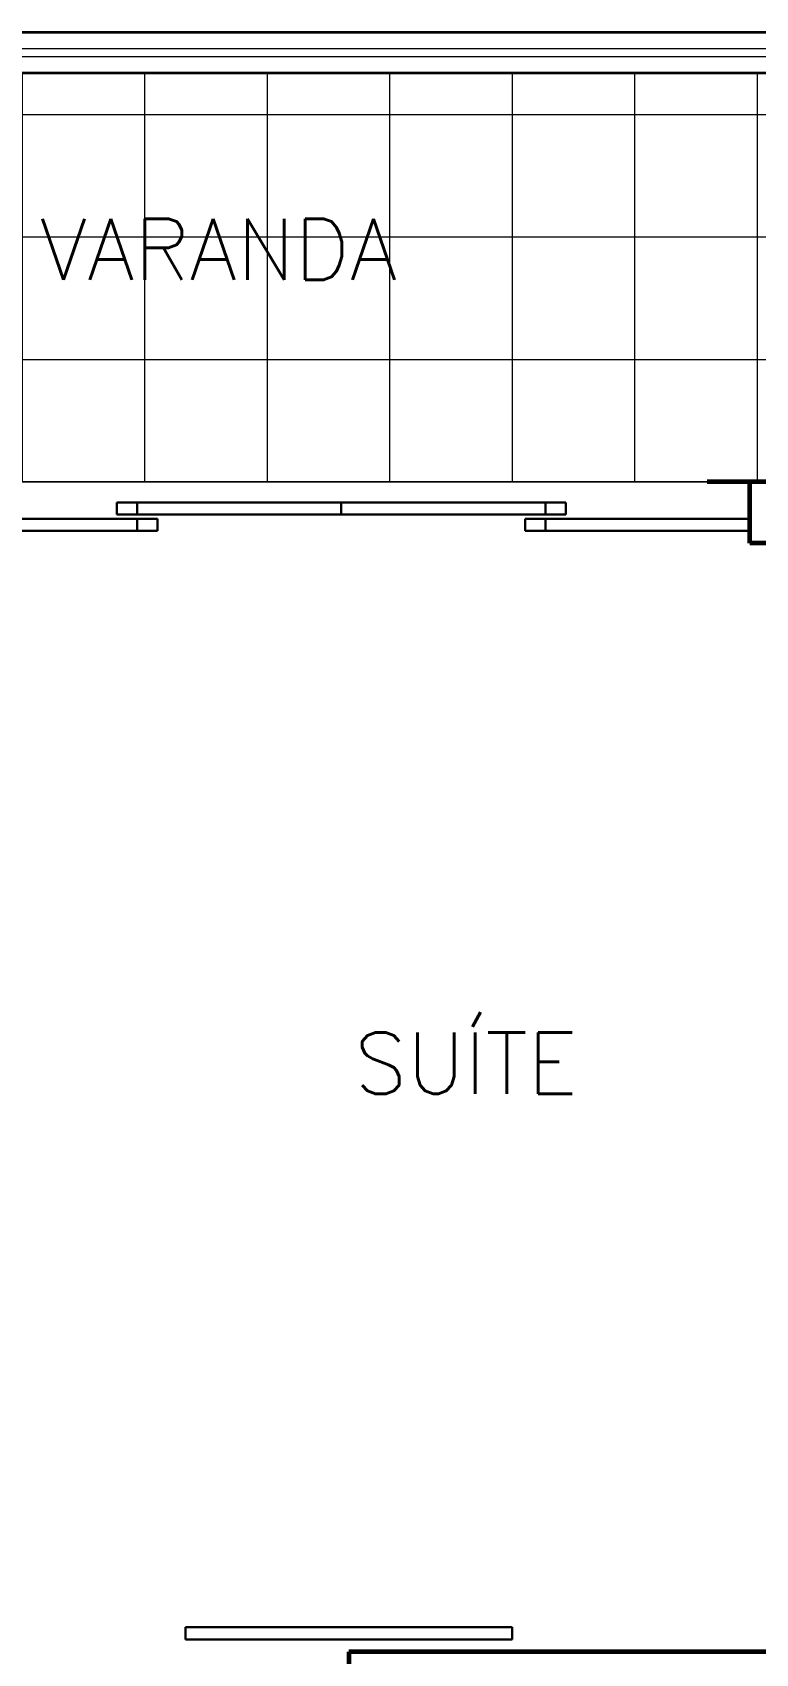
# Model space of a CAD drawing. Header units: millimetres. Extents: x 1127 to 14330, y -137 to 7568.
# Drawn here: x 12491.6 to 12668.7, y 6910 to 7307 of the extents above; entities that cross this region are included whole.
import ezdxf

# ---------------------------------------------------------------- set-up
doc = ezdxf.new("R2010")
doc.units = ezdxf.units.MM
doc.header["$LTSCALE"] = 0.01
for name, color, linetype, lineweight in [('0.05', 8, 'Continuous', 5), ('0.13', 6, 'Continuous', 13), ('0.20', 7, 'Continuous', 20), ('0.35', 150, 'Continuous', 35), ('0.60', 4, 'Continuous', 60)]:
    doc.layers.add(name, color=color, linetype=linetype, lineweight=lineweight)
doc.styles.add('ROMANS', font='romans.shx')

msp = doc.modelspace()

# ---------------------------------------------------------------- hatches: boundary and pattern name
at = {"layer": '0.05'}
h = msp.add_hatch(dxfattribs=at)
h.set_pattern_fill('_USER,_O', color=256, scale=30, double=1, pattern_type=0)
h.set_pattern_definition([(0, (12159.09084235119, 7196.938455098454), (0, 30), []), (90, (12159.09084235119, 7196.938455098454), (-30, 1.836909530733566e-15), [])])
h.paths.add_polyline_path([(12159.09084235119, 7297.049144089746), (12159.09084235119, 7196.938455098454), (12462.59084236764, 7196.938455098454), (12564.90029327851, 7196.938455098454), (12564.90029327848, 7297.049144089804)])
h.paths.add_polyline_path([(12445.37267137667, 7227.981208427896, -1), (12402.35622736727, 7227.981208427896, -1)], flags=16)
h.paths.add_polyline_path([(12440.95549429665, 7229.975237723906, -0.01046431144651391), (12441.02396273243, 7229.258342204324), (12424.58918199157, 7228.035148215582), (12423.51819828997, 7210.777718094847, -0.01046431144651788), (12422.79864733185, 7210.807273658516), (12423.86444937196, 7227.981208427896), (12406.70493601149, 7226.704074651469, -0.01046431144651769), (12406.66652495813, 7227.423207256536), (12423.90946355672, 7228.706550136179), (12424.93025141211, 7245.155143197262, -0.01046431144651468), (12425.64793546301, 7245.095504989964), (12424.63419617631, 7228.76048992385)], flags=0)
h.paths.add_polyline_path([(12390.19602313913, 7246.111830659953), (12390.21300450599, 7208.611834504816, -0.4142135623731021), (12383.96583537461, 7202.359004917802), (12346.46583921945, 7202.34202355094, -0.4142135623730602), (12340.21300963245, 7208.58919268231), (12340.19602826559, 7246.089188837475, -0.4142135623731236), (12346.44319739698, 7252.342018424475), (12383.94319355211, 7252.358999791337, -0.4142135623730985)], flags=16)
h.paths.add_polyline_path([(12389.57102320321, 7246.111547637178), (12389.58800457008, 7208.611551482027, -0.4142135623730951), (12383.96555235183, 7202.98400485373), (12346.46555619668, 7202.967023486854, -0.4142135623730954), (12340.83800956837, 7208.589475705099), (12340.82102820151, 7246.08947186025, -0.4142135623730952), (12346.44348041975, 7251.717018488562), (12383.9434765749, 7251.733999855423, -0.414213562373098)], flags=0)
h.paths.add_polyline_path([(12280.84084236043, 7208.757668979131, 0.01504379337380689), (12280.84084236043, 7208.381659241699)], flags=0)
h.paths.add_polyline_path([(12330.82102820151, 7246.08947186025), (12330.83800956837, 7208.589475705099, -0.4142135623731018), (12324.59084043698, 7202.336646118085), (12287.09084428183, 7202.319664751223, -0.4142135623730602), (12280.83801469485, 7208.566833882607), (12280.82103332796, 7246.066830037758, -0.4142135623731236), (12287.06820245934, 7252.319659624758), (12324.56819861449, 7252.336640991634, -0.4142135623730941)], flags=16)
h.paths.add_polyline_path([(12270.83801469483, 7208.566833882607), (12270.82103332796, 7246.066830037758, 0.3988986573190904), (12264.89661876083, 7252.305513612169), (12227.07103781361, 7252.297018443089, 0.3910754600659105), (12220.84084748587, 7246.544239199109), (12220.84084748587, 7208.359017452574, 0.3903323662588007), (12226.76233612825, 7202.305513612169), (12264.58801533564, 7202.314003654785, 0.4143462013233901)], flags=0)
h.paths.add_polyline_path([(12270.82103332796, 7246.066830037758), (12270.83801469483, 7208.566833882607, -0.4142135623731021), (12264.59084556346, 7202.314004295607), (12227.0908494083, 7202.297022928731, -0.4142135623730616), (12220.8380198213, 7208.544192060101), (12220.82103845442, 7246.044188215266, -0.4142135623731231), (12227.06820758581, 7252.297017802281), (12264.56820374096, 7252.313999169142, -0.4142135623730876)], flags=16)
h.paths.add_polyline_path([(12209.32489130599, 7227.981208427896, -1), (12166.3084472966, 7227.981208427896, -1)], flags=16)
h.paths.add_polyline_path([(12205.01459371514, 7227.423207256536, -0.01046431144651782), (12204.97618266178, 7226.704074651469), (12187.81666930129, 7227.981208427896), (12188.88247134144, 7210.807273658516, -0.01046431144650506), (12188.1629203833, 7210.777718094832), (12187.09193668171, 7228.035148215582), (12170.65715594082, 7229.258342204324, -0.010464311446522), (12170.7256243766, 7229.975237723906), (12187.04692249696, 7228.76048992385), (12186.03318321027, 7245.095504989964, -0.01046431144652762), (12186.75086726117, 7245.155143197262), (12187.77165511656, 7228.706550136179)], flags=0)
h.paths.add_polyline_path([(12564.90029327848, 7297.049144089804), (12564.90029327851, 7196.938455098454), (12667.20974418936, 7196.938455098454), (12960.09084235094, 7196.938455098454), (12960.09084235097, 7297.049144089848)])
h.paths.add_polyline_path([(12868.4416136106, 7254.176139243471), (12868.4416136106, 7251.575328605759), (12866.3583786348, 7251.575328605759, -0.0133904507505568), (12867.06790990208, 7249.775328605756), (12870.2416136106, 7249.775328605756), (12870.2416136106, 7253.487084305656, -0.01667556259200528)], flags=16)
h.paths.add_polyline_path([(12835.93459443425, 7266.786741113508, -0.05087976756587093), (12843.24161361063, 7267.415090873343), (12843.24161361063, 7274.017246199379, -0.02971326704813212), (12840.86911646849, 7277.591837182816, -0.01798284678473921), (12843.24161361063, 7276.533178687096), (12843.24161361063, 7276.775328605741), (12849.32574834541, 7276.775328605741, -0.02017247723260082), (12848.92073381551, 7279.071134933009, -0.02693273837537253), (12851.02093976183, 7276.775328605741), (12857.63034285755, 7276.775328605741, -0.03756306169456179), (12859.39450271189, 7280.736950745879, -0.01718417760462565), (12859.65611139394, 7278.768122461071, -0.04218311379608325), (12862.74051216673, 7284.01385839736, -0.05029297246992281), (12862.33583774869, 7276.775328605741), (12870.2416136106, 7276.775328605741), (12870.2416136106, 7276.4744603523, -0.01890300499148957), (12872.73337223245, 7277.591837182816, -0.03108157614891648), (12870.2416136106, 7273.859744190166), (12870.2416136106, 7267.41299869222, -0.05170731058305857), (12877.66789426668, 7266.786741113508, -0.05175710699498944), (12870.71194310798, 7264.091737494236, 0.0893830059387944), (12860.50222682474, 7265.021430876019, 0.1232053462817722), (12872.73337223245, 7277.591837182816, 0.1247770415179068), (12858.40722880991, 7267.102131875494, -0.03260704242555225), (12857.02363829729, 7263.599710540031), (12857.1636581498, 7263.335368151515), (12856.41905924033, 7263.48858712666, 0.1351340504772305), (12863.30074063443, 7249.775328605756), (12857.58740461781, 7249.775328605756, -0.02596694781903631), (12856.76312324335, 7246.890684920261, -0.02596694781903719), (12855.93884186889, 7249.775328605756), (12849.43780604532, 7249.775328605756, -0.0380413732434937), (12845.40387287422, 7246.051913598058, -0.02694595422752588), (12846.53457879885, 7249.775328605756), (12843.24161361063, 7249.775328605756), (12843.24161361063, 7254.93968810013, -0.009272950805996265), (12842.20003543957, 7254.686182499339, -0.01370466385594053), (12843.24161361063, 7255.879759710442), (12843.24161361063, 7263.99790218455, -0.0542787220652153)], flags=16)
h.paths.add_polyline_path([(12876.87141717401, 7244.801684689519, -0.05087976756587206), (12891.4854555268, 7246.058384209173), (12891.4854555268, 7259.262694861274, -0.02971326704812439), (12886.74046124249, 7266.411876828133, -0.01798284678473314), (12891.4854555268, 7264.294559836693), (12891.4854555268, 7264.77885967397), (12903.65372499636, 7264.77885967397, -0.02017247723259984), (12902.84369593655, 7269.370472328505, -0.0269327383753734), (12907.04410782919, 7264.77885967397), (12920.26291402063, 7264.77885967397, -0.03756306169456323), (12923.79123372928, 7272.702103954245, -0.01718417760462543), (12924.31445109341, 7268.76444738463, -0.04218311379607788), (12930.48325263898, 7279.255919257223, -0.05029297246991928), (12929.67390380289, 7264.77885967397), (12945.48545552674, 7264.77885967397), (12945.48545552674, 7264.177123167101, -0.01890300499148029), (12950.46897277042, 7266.411876828133, -0.03108157614890512), (12945.48545552674, 7258.947690842833), (12945.48545552674, 7246.054199846956, -0.0517073105830605), (12960.3380168389, 7244.801684689519, -0.051757106994994), (12946.42611452146, 7239.41167745096, -0.02846592313701187), (12952.65643478616, 7237.305320646235, -0.03176912834993421), (12945.48545552674, 7235.746455061366), (12945.48545552674, 7218.60242964499, -0.002698627171768898), (12945.83250545041, 7218.083855019824, -0.001586016992726257), (12945.48545552674, 7218.202371073799), (12945.48545552674, 7210.778859674014), (12939.1380481097, 7210.778859674014, -0.02694595422751996), (12941.39945995892, 7203.332029658617, -0.03609743309921851), (12933.71538383636, 7210.369558009057, -0.009353567379525213), (12934.0449415358, 7208.232211745169, -0.01526023802428897), (12931.60370957438, 7210.778859674014), (12920.17703754113, 7210.778859674014, -0.02596694781903836), (12918.52847479223, 7205.009572303024, -0.02596694781903975), (12916.87991204331, 7210.778859674014), (12903.87784039616, 7210.778859674014, -0.03804137324349061), (12895.80997405398, 7203.332029658617, -0.02694595422752244), (12898.07138590321, 7210.778859674014), (12891.4854555268, 7210.778859674014), (12891.4854555268, 7221.107578662763, -0.009272950805997332), (12889.40229918467, 7220.600567461166, -0.01370466385594213), (12891.4854555268, 7222.987721883372), (12891.4854555268, 7239.224006831588, -0.05427872206521426)])
h.paths.add_polyline_path([(12917.5667931818, 7239.145105391071), (12917.86775081349, 7238.199737683943), (12919.32954460513, 7237.898938765517), (12918.82405508774, 7238.853248486572), (12919.11457486823, 7239.102134188608), (12918.72762934178, 7240.004530442675), (12918.16870844516, 7239.402932856436)], flags=16)

# ---------------------------------------------------------------- linework, layer by layer
at = {"color": 7, "lineweight": 30}
for p, q in [((12622.20974418934, 7191.938455098832), (12512.20974418931, 7191.938455098454)), ((12512.20974418936, 7188.938455098629), (12512.20974418931, 7191.938455098425)), ((12517.20974418934, 7188.938455098629), (12517.20974418931, 7191.938455098454)), ((12622.20974418934, 7191.938455099211), (12567.2097441894, 7191.938455099153)), ((12567.20974418936, 7191.938455098658), (12567.20974418934, 7188.938455098629)), ((12567.20974418934, 7191.938455098658), (12567.20974418934, 7188.938455098629)), ((12617.20974418934, 7188.938455098629), (12617.20974418934, 7191.938455099153)), ((12622.20974418934, 7188.938455098629), (12622.20974418934, 7191.938455098774)), ((12467.20974418936, 7187.938455098658), (12517.20974418936, 7187.938455098658)), ((12517.20974418934, 7188.938455098629), (12512.20974418936, 7188.938455098629)), ((12567.20974418934, 7188.938455098629), (12517.20974418934, 7188.938455098629)), ((12517.20974418936, 7187.938455098658), (12517.20974418936, 7184.938455098629)), ((12517.20974418936, 7187.938455098658), (12522.20974418936, 7187.938455098658)), ((12522.20974418936, 7187.938455098658), (12522.20974418936, 7184.938455098629)), ((12567.20974418934, 7188.938455098629), (12617.20974418934, 7188.938455098629)), ((12617.20974418936, 7187.9384550986), (12612.20974418936, 7187.9384550986)), ((12612.20974418936, 7187.9384550986), (12612.20974418936, 7184.9384550986)), ((12617.20974418934, 7188.938455098629), (12622.20974418934, 7188.938455098629)), ((12667.20974418936, 7187.9384550986), (12617.20974418936, 7187.9384550986)), ((12617.20974418936, 7187.9384550986), (12617.20974418936, 7184.9384550986)), ((12517.20974418936, 7184.938455098629), (12467.20974418936, 7184.9384550986)), ((12522.20974418936, 7184.938455098629), (12517.20974418936, 7184.938455098629)), ((12612.20974418936, 7184.9384550986), (12617.20974418936, 7184.9384550986)), ((12617.20974418936, 7184.9384550986), (12667.20974418936, 7184.938455098716)), ((12529.09084235091, 6913.438455098105), (12529.09084235091, 6916.438455098105)), ((12609.09084235088, 6916.438455098134), (12529.09084235091, 6916.438455098134)), ((12529.09084235091, 6913.438455098105), (12609.09084235088, 6913.438455098105)), ((12609.09084235088, 6916.438455098134), (12609.09084235088, 6913.438455098105))]:
    msp.add_line(p, q, dxfattribs=at)
at = {"layer": '0.13'}
msp.add_line((12667.20974418936, 7196.938455098454), (12467.20974418936, 7196.938455098454), dxfattribs=at)
at = {"layer": '0.20'}
for p, q in [((12960.09084235097, 7303.049144089731), (12153.09084235119, 7303.049144089731)), ((12960.09084235097, 7301.049144089746), (12153.09084235119, 7301.049144089746))]:
    msp.add_line(p, q, dxfattribs=at)
at = {"layer": '0.35'}
for p, q in [((13330.0908423512, 7307.049144089746), (12149.09084235119, 7307.049144089746)), ((12960.09084235097, 7297.049144089848), (12159.09084235119, 7297.049144089746))]:
    msp.add_line(p, q, dxfattribs=at)
at = {"layer": '0.60'}
for p, q in [((12960.09084235094, 7196.938455098454), (12656.82864601113, 7196.938455098454)), ((12667.20974418936, 7181.938455098425), (12667.20974418936, 7196.938455098454)), ((12667.20974418936, 7181.938455098425), (12667.20974418936, 7196.938455098454)), ((12667.20974418936, 7181.938455098425), (12667.20974418936, 7196.938455098454)), ((12960.09084235091, 7181.938455098425), (12667.20974418936, 7181.938455098425)), ((12960.09084235091, 6910.438455098134), (12569.09084235091, 6910.438455098105)), ((12569.09084235091, 6910.438455098105), (12569.09084235091, 6895.438455098105))]:
    msp.add_line(p, q, dxfattribs=at)

# ---------------------------------------------------------------- texts
at = {"color": 7, "linetype": 'Continuous', "lineweight": 30, "style": 'ROMANS'}
for s, p in [('VARANDA', (12493.42964464278, 7246.433956292429)), ('SUÍTE', (12570.42519212354, 7047.077875878836))]:
    msp.add_text(s, height=15, dxfattribs=at).set_placement(p)

doc.saveas('drawing.dxf')
